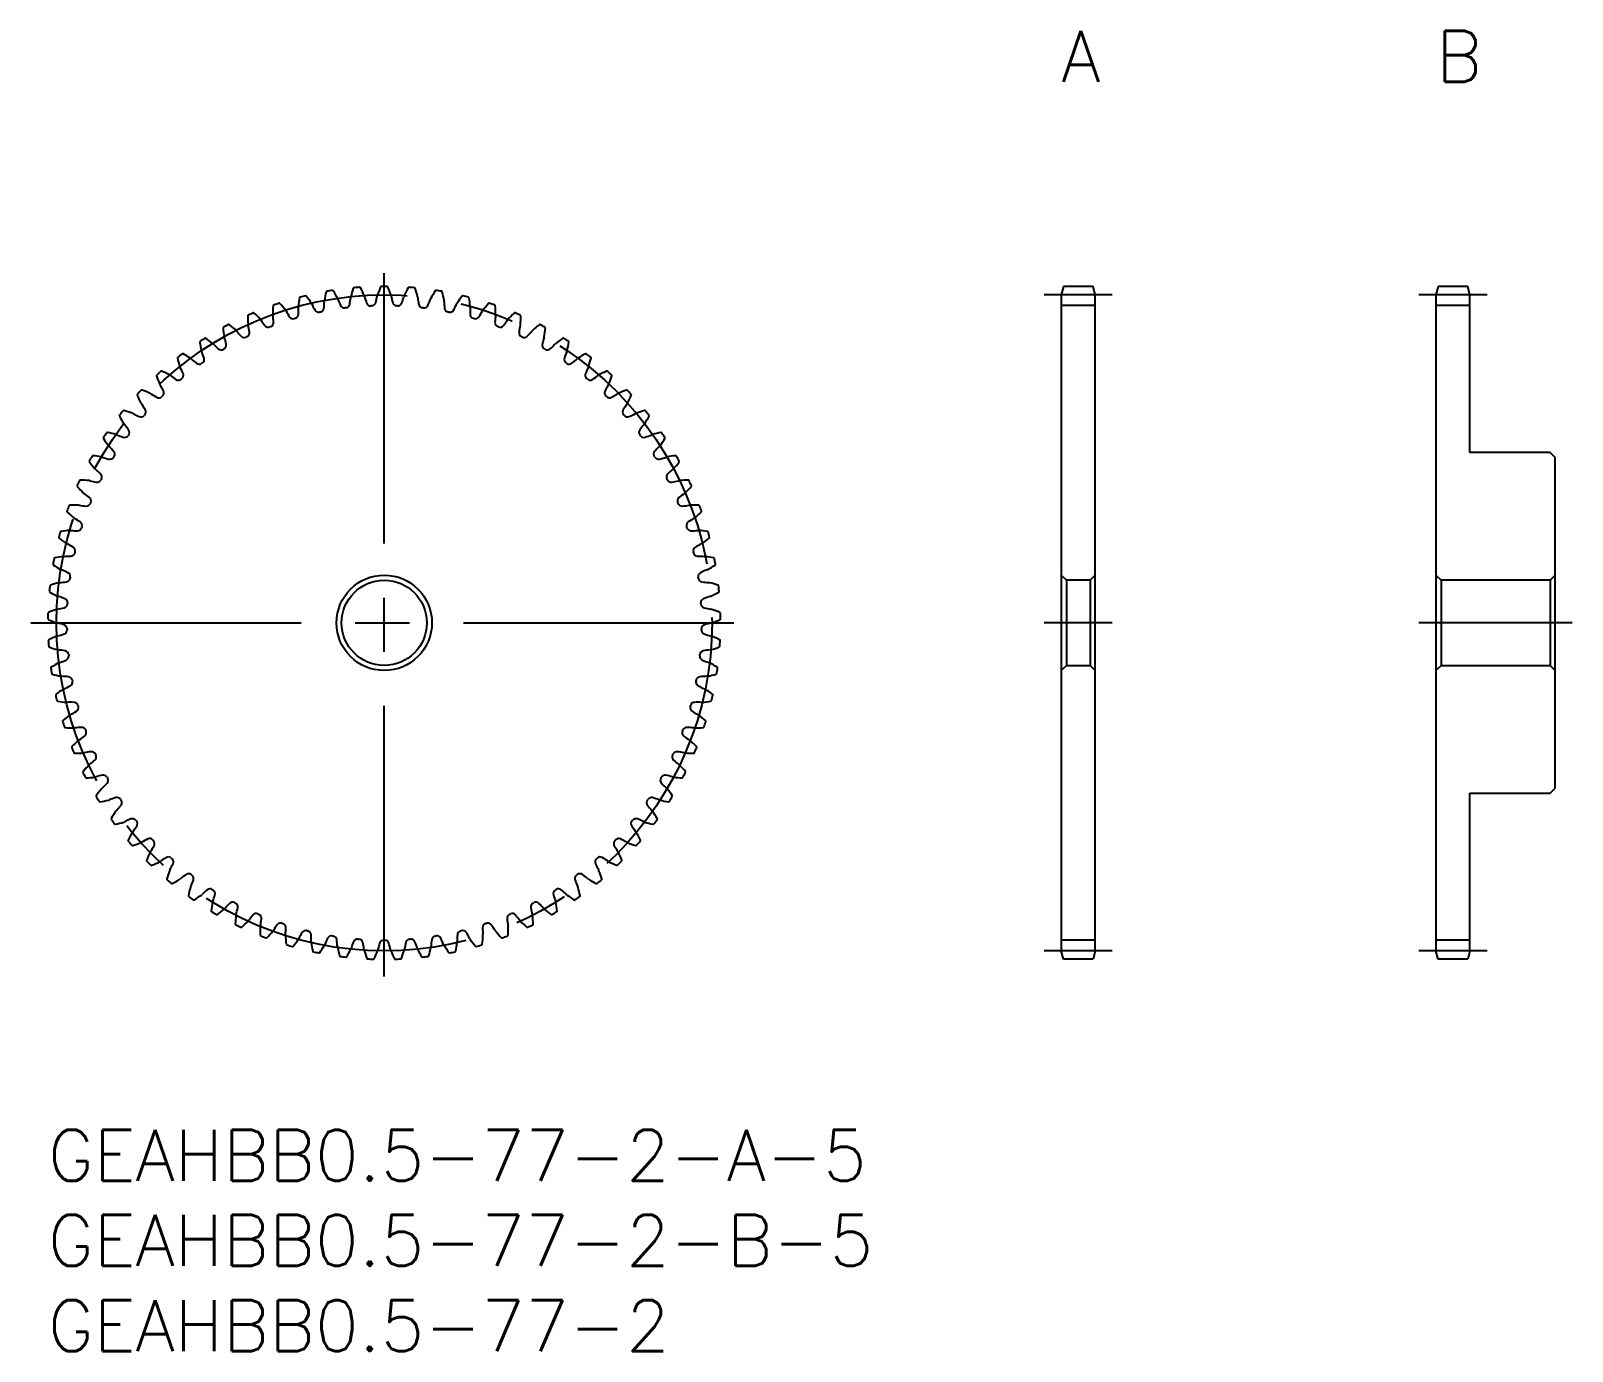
# Model space of a CAD drawing. Extents: x -1 to 89.5, y -13 to 64.5.
import ezdxf

# ---------------------------------------------------------------- set-up
doc = ezdxf.new("R2010")
doc.units = 0
doc.header["$LTSCALE"] = 0.5
doc.linetypes.add('CENTER', pattern=[50.8, 31.75, -6.35, 6.35, -6.35])
for name, color, linetype in [('MSM_CENTER', 1, 'CENTER'), ('MSM_CONTINUOUS', 7, 'CONTINUOUS'), ('MSM_PART_NUMBER', 7, 'CONTINUOUS')]:
    doc.layers.add(name, color=color, linetype=linetype)
doc.styles.get("Standard").update_dxf_attribs({"font": 'txt.shx', "height": 3, "bigfont": 'bigfont.shx'})

# ---------------------------------------------------------------- blocks, each defined once
blk = doc.blocks.new('*U2')
at = {"layer": 'MSM_PART_NUMBER'}
blk.add_text('A', height=3, dxfattribs=at).set_placement((59.5, 61.5))
blk = doc.blocks.new('*U3')
at = {"layer": 'MSM_PART_NUMBER'}
blk.add_text('B', height=3, dxfattribs=at).set_placement((81.5, 61.5))
blk = doc.blocks.new('*U4')
at = {"layer": 'MSM_PART_NUMBER'}
blk.add_text('GEAHBB0.5-77-2-A-5', height=3, dxfattribs=at).set_placement((0, -3))
blk = doc.blocks.new('*U5')
at = {"layer": 'MSM_PART_NUMBER'}
blk.add_text('GEAHBB0.5-77-2-B-5', height=3, dxfattribs=at).set_placement((0, -8))
blk = doc.blocks.new('*U6')
at = {"layer": 'MSM_PART_NUMBER'}
blk.add_text('GEAHBB0.5-77-2', height=3, dxfattribs=at).set_placement((0, -13))

msp = doc.modelspace()

# ---------------------------------------------------------------- linework, layer by layer
at = {"layer": 'MSM_CENTER'}
for p, q in [((19.75, 9), (19.75, 50.5)), ((62.5, 49), (58.5, 49)), ((84.5, 49), (80.5, 49)), ((-1, 29.75), (40.5, 29.75)), ((62.5, 29.75), (58.5, 29.75)), ((89.5, 29.75), (80.5, 29.75)), ((62.5, 10.5), (58.5, 10.5)), ((84.5, 10.5), (80.5, 10.5))]:
    msp.add_line(p, q, dxfattribs=at)
msp.add_circle((19.75, 29.75), 19.25, dxfattribs=at)
at = {"layer": 'MSM_CONTINUOUS'}
for p, q in [((59.634, 49.5), (59.5, 49)), ((59.5, 49), (59.5, 10.5)), ((61.366, 49.5), (59.634, 49.5)), ((61.5, 49), (61.366, 49.5)), ((61.5, 10.5), (61.5, 49)), ((81.634, 49.5), (81.5, 49)), ((81.5, 49), (81.5, 10.5)), ((83.366, 49.5), (81.634, 49.5)), ((83.5, 49), (83.366, 49.5)), ((83.5, 39.75), (83.5, 49)), ((61.5, 48.375), (59.5, 48.375)), ((83.5, 48.375), (81.5, 48.375)), ((88.2, 39.75), (83.5, 39.75)), ((88.5, 39.45), (88.2, 39.75)), ((88.5, 20.05), (88.5, 39.45)), ((59.5, 32.55), (59.8, 32.25)), ((59.8, 32.25), (59.8, 27.25)), ((61.2, 32.25), (59.8, 32.25)), ((61.2, 32.25), (61.5, 32.55)), ((61.2, 32.25), (61.2, 27.25)), ((81.5, 32.55), (81.8, 32.25)), ((81.8, 32.25), (81.8, 27.25)), ((88.2, 32.25), (81.8, 32.25)), ((88.2, 32.25), (88.5, 32.55)), ((88.2, 32.25), (88.2, 27.25)), ((59.8, 27.25), (59.5, 26.95)), ((59.8, 27.25), (61.2, 27.25)), ((61.5, 26.95), (61.2, 27.25)), ((81.8, 27.25), (81.5, 26.95)), ((81.8, 27.25), (88.2, 27.25)), ((88.5, 26.95), (88.2, 27.25)), ((88.2, 19.75), (88.5, 20.05)), ((83.5, 10.5), (83.5, 19.75)), ((83.5, 19.75), (88.2, 19.75)), ((61.5, 11.125), (59.5, 11.125)), ((83.5, 11.125), (81.5, 11.125)), ((59.634, 10), (59.5, 10.5)), ((61.366, 10), (59.634, 10)), ((61.5, 10.5), (61.366, 10)), ((81.634, 10), (81.5, 10.5)), ((83.366, 10), (81.634, 10)), ((83.5, 10.5), (83.366, 10))]:
    msp.add_line(p, q, dxfattribs=at)
for radius in [2.8, 2.5]:
    msp.add_circle((19.75, 29.75), radius, dxfattribs=at)
for centre, radius, start, end in [((14.816, 48.822), 0.05, 104.50365, 170.66534), ((19.75, 29.75), 19.75, 103.5483, 104.50365), ((15.135, 48.902), 0.05, 37.38664, 103.5483), ((10.076, 45.036), 6.417, 32.85714, 37.38664), ((22.565, 47.62), 6.417, 165.98998, 170.51948), ((16.387, 49.161), 0.05, 99.82832, 165.99002), ((19.75, 29.75), 19.75, 98.87297, 99.82832), ((16.711, 49.214), 0.05, 32.71132, 98.87297), ((11.354, 45.774), 6.417, 28.18182, 32.71132), ((18.192, 48.798), 0.415, 165.84384, 173.81939), ((24.012, 47.331), 6.417, 161.31466, 165.84416), ((17.981, 49.37), 0.05, 95.153, 161.31469), ((19.75, 29.75), 19.75, 94.19765, 95.153), ((18.308, 49.397), 0.05, 28.03599, 94.19765), ((12.688, 46.405), 6.417, 23.50649, 28.03599), ((18.192, 48.798), 0.415, 15.53126, 23.50681), ((24.299, 50.496), 5.923, 195.53096, 199.43389), ((13.525, 50.056), 5.923, 345.24144, 349.14437), ((19.75, 48.862), 0.415, 161.16853, 169.14406), ((25.431, 46.925), 6.417, 156.63933, 161.16883), ((19.586, 49.449), 0.05, 90.47768, 156.63937), ((19.75, 29.75), 19.75, 89.52232, 90.47768), ((19.914, 49.449), 0.05, 23.36067, 89.52232), ((14.069, 46.925), 6.417, 18.83117, 23.36067), ((19.75, 48.862), 0.415, 10.85594, 18.83148), ((25.975, 50.056), 5.923, 190.85563, 194.75856), ((15.201, 50.496), 5.923, 340.56611, 344.46904), ((21.308, 48.798), 0.415, 156.49321, 164.46874), ((26.812, 46.405), 6.417, 151.96401, 156.49351), ((21.192, 49.397), 0.05, 85.80235, 151.96401), ((19.75, 29.75), 19.75, 84.847, 85.80235), ((21.519, 49.37), 0.05, 18.68534, 84.847), ((15.488, 47.331), 6.417, 14.15584, 18.68534), ((21.308, 48.798), 0.415, 6.18061, 14.15616), ((28.146, 45.774), 6.417, 147.28868, 151.81818), ((22.789, 49.214), 0.05, 81.12703, 147.28868), ((19.75, 29.75), 19.75, 80.17168, 81.12703), ((23.113, 49.161), 0.05, 14.01002, 80.17168), ((16.935, 47.62), 6.417, 9.48052, 14.01002), ((29.424, 45.036), 6.417, 142.61336, 147.14286), ((24.365, 48.902), 0.05, 76.4517, 142.61336), ((19.75, 29.75), 19.75, 75.49635, 76.4517), ((24.684, 48.822), 0.05, 9.33469, 75.49635), ((19.624, 47.839), 6.417, 175.34063, 179.87013), ((13.278, 48.357), 0.05, 109.17897, 175.34066), ((19.75, 29.75), 19.75, 108.22362, 109.17897), ((13.589, 48.462), 0.05, 42.06197, 108.22362), ((8.863, 44.197), 6.417, 37.53247, 42.06197), ((13.622, 47.853), 0.415, 29.55724, 37.53278), ((19.135, 50.979), 5.923, 209.55693, 213.45986), ((15.118, 48.292), 0.415, 175.19449, 183.17004), ((8.79, 47.942), 5.923, 359.26741, 3.17034), ((21.099, 47.79), 6.417, 170.66531, 175.19481), ((15.118, 48.292), 0.415, 24.88191, 32.85746), ((20.868, 50.959), 5.923, 204.88161, 208.78454), ((15.896, 48.227), 0.25, 208.78454, 281.78327), ((19.75, 29.75), 18.625, 101.59335, 101.78327), ((15.957, 48.24), 0.25, 281.59335, 354.59209), ((10.309, 48.775), 5.923, 354.59209, 358.49502), ((16.645, 48.608), 0.415, 170.51917, 178.49471), ((16.645, 48.608), 0.415, 20.20659, 28.18213), ((22.593, 50.797), 5.923, 200.20628, 204.10921), ((17.414, 48.48), 0.25, 204.10922, 277.10795), ((19.75, 29.75), 18.625, 96.91803, 97.10795), ((17.477, 48.488), 0.25, 276.91803, 349.91677), ((11.891, 49.481), 5.923, 349.91676, 353.81969), ((18.949, 48.608), 0.25, 199.4339, 272.43262), ((19.75, 29.75), 18.625, 92.2427, 92.43262), ((19.011, 48.611), 0.25, 272.2427, 345.24144), ((20.489, 48.611), 0.25, 194.75854, 267.7573), ((19.75, 29.75), 18.625, 87.56738, 87.7573), ((20.551, 48.608), 0.25, 267.56742, 340.56614), ((27.609, 49.481), 5.923, 186.18031, 190.08324), ((22.023, 48.488), 0.25, 190.08323, 263.08197), ((19.75, 29.75), 18.625, 82.89205, 83.08197), ((22.086, 48.48), 0.25, 262.89209, 335.89082), ((16.907, 50.797), 5.923, 335.89079, 339.79372), ((22.855, 48.608), 0.415, 151.81789, 159.79341), ((22.855, 48.608), 0.415, 1.50529, 9.48083), ((29.191, 48.775), 5.923, 181.50498, 185.40791), ((23.543, 48.24), 0.25, 185.40791, 258.40665), ((19.75, 29.75), 18.625, 78.21673, 78.40665), ((23.604, 48.227), 0.25, 258.21677, 331.21547), ((18.632, 50.959), 5.923, 331.21546, 335.11839), ((24.382, 48.292), 0.415, 147.14256, 155.11809), ((18.401, 47.79), 6.417, 4.80519, 9.33469), ((30.71, 47.942), 5.923, 176.82966, 180.73259), ((24.382, 48.292), 0.415, 356.82996, 4.80551), ((20.365, 50.979), 5.923, 326.54014, 330.44307), ((25.878, 47.853), 0.415, 142.46722, 150.44276), ((30.637, 44.197), 6.417, 137.93803, 142.46753), ((25.911, 48.462), 0.05, 71.77676, 137.93803), ((19.75, 29.75), 19.75, 70.82103, 71.77638), ((26.222, 48.357), 0.05, 4.65937, 70.82103), ((19.876, 47.839), 6.417, 0.12987, 4.65937), ((10.341, 47.058), 0.05, 118.52962, 184.69131), ((19.75, 29.75), 19.75, 117.57427, 118.52962), ((10.631, 47.212), 0.05, 51.41261, 117.57427), ((6.66, 42.236), 6.417, 46.88312, 51.41261), ((11.783, 47.767), 0.05, 113.8543, 180.01599), ((18.15, 47.769), 6.417, 180.01596, 184.54545), ((12.167, 47.293), 0.415, 184.54514, 192.52069), ((5.98, 45.919), 5.923, 8.61806, 12.52099), ((19.75, 29.75), 19.75, 112.89895, 113.8543), ((12.085, 47.897), 0.05, 46.73729, 112.89895), ((7.721, 43.261), 6.417, 42.20779, 46.73729), ((12.167, 47.293), 0.415, 34.23256, 42.20811), ((17.407, 50.859), 5.923, 214.23225, 218.13519), ((12.945, 47.355), 0.25, 218.13519, 291.13392), ((19.75, 29.75), 18.625, 110.944, 111.13392), ((13.003, 47.378), 0.25, 290.944, 3.94274), ((13.622, 47.853), 0.415, 179.86983, 187.84536), ((7.343, 46.988), 5.923, 3.94274, 7.84567), ((14.402, 47.852), 0.25, 213.45987, 286.4586), ((19.75, 29.75), 18.625, 106.26868, 106.4586), ((14.462, 47.869), 0.25, 286.26868, 359.26741), ((25.038, 47.869), 0.25, 180.73259, 253.73132), ((19.75, 29.75), 18.625, 73.5414, 73.73132), ((25.098, 47.852), 0.25, 253.54144, 326.54017), ((26.497, 47.378), 0.25, 176.05726, 249.056), ((32.157, 46.988), 5.923, 172.15433, 176.05726), ((25.878, 47.853), 0.415, 352.15464, 0.13018), ((19.75, 29.75), 18.625, 68.86608, 69.056), ((26.555, 47.355), 0.25, 248.86612, 321.86484), ((22.093, 50.859), 5.923, 321.86482, 325.76775), ((27.333, 47.293), 0.415, 137.79189, 145.76744), ((31.779, 43.261), 6.417, 133.26271, 137.79221), ((27.415, 47.897), 0.05, 67.10105, 133.26271), ((19.75, 29.75), 19.75, 66.1457, 67.10105), ((33.52, 45.919), 5.923, 167.47901, 171.38194), ((27.717, 47.767), 0.05, 359.98404, 66.1457), ((27.333, 47.293), 0.415, 347.47931, 355.45486), ((21.35, 47.769), 6.417, 355.45455, 359.98404), ((32.84, 42.236), 6.417, 128.58739, 133.11688), ((28.869, 47.212), 0.05, 62.42534, 128.58739), ((19.75, 29.75), 19.75, 61.47038, 62.42573), ((29.159, 47.058), 0.05, 355.30872, 61.47038), ((8.962, 46.233), 0.05, 123.20495, 189.36664), ((15.243, 47.27), 6.417, 189.36661, 193.8961), ((19.75, 29.75), 19.75, 122.2496, 123.20495), ((9.238, 46.411), 0.05, 56.08794, 122.2496), ((5.686, 41.127), 6.417, 51.55844, 56.08794), ((16.686, 47.579), 6.417, 184.69128, 189.22078), ((10.762, 46.617), 0.415, 189.22047, 197.19601), ((4.707, 44.743), 5.923, 13.29339, 17.19632), ((10.762, 46.617), 0.415, 38.90789, 46.88342), ((15.694, 50.597), 5.923, 218.90758, 222.81051), ((11.532, 46.742), 0.25, 222.81051, 295.80924), ((19.75, 29.75), 18.625, 115.61933, 115.80924), ((11.589, 46.769), 0.25, 295.61933, 8.61806), ((27.911, 46.769), 0.25, 171.38194, 244.38067), ((19.75, 29.75), 18.625, 64.19076, 64.38067), ((27.968, 46.742), 0.25, 244.19079, 317.18949), ((23.806, 50.597), 5.923, 317.18949, 321.09242), ((28.738, 46.617), 0.415, 133.11657, 141.09211), ((34.793, 44.743), 5.923, 162.80368, 166.70661), ((28.738, 46.617), 0.415, 342.80399, 350.77953), ((22.814, 47.579), 6.417, 350.77922, 355.30872), ((33.814, 41.127), 6.417, 123.91206, 128.44156), ((30.262, 46.411), 0.05, 57.75002, 123.91206), ((19.75, 29.75), 19.75, 56.79505, 57.7504), ((24.257, 47.27), 6.417, 346.1039, 350.63339), ((30.538, 46.233), 0.05, 350.63339, 56.79505), ((7.654, 45.299), 0.05, 127.88027, 194.04197), ((13.83, 46.844), 6.417, 194.04193, 198.57143), ((19.75, 29.75), 19.75, 126.92492, 127.88027), ((7.915, 45.499), 0.05, 60.76326, 126.92492), ((4.805, 39.943), 6.417, 56.23377, 60.76326), ((8.141, 44.932), 0.415, 48.25854, 56.23407), ((9.417, 45.828), 0.415, 193.89579, 201.87133), ((3.535, 43.467), 5.923, 17.96871, 21.87164), ((8.932, 45.217), 0.25, 304.96998, 17.96871), ((9.417, 45.828), 0.415, 43.58321, 51.55875), ((14.008, 50.198), 5.923, 223.5829, 227.48583), ((10.175, 46.016), 0.25, 227.48583, 300.48457), ((19.75, 29.75), 18.625, 120.29465, 120.48457), ((10.229, 46.047), 0.25, 300.29465, 13.29339), ((29.271, 46.047), 0.25, 166.70661, 239.70535), ((19.75, 29.75), 18.625, 59.51543, 59.70535), ((29.325, 46.016), 0.25, 239.51547, 312.51417), ((25.492, 50.198), 5.923, 312.51417, 316.4171), ((30.083, 45.828), 0.415, 128.44125, 136.41679), ((30.568, 45.217), 0.25, 162.03129, 235.03002), ((35.965, 43.467), 5.923, 158.12836, 162.03129), ((30.083, 45.828), 0.415, 338.12867, 346.10421), ((31.359, 44.932), 0.415, 123.76592, 131.74146), ((34.695, 39.943), 6.417, 119.23674, 123.76623), ((31.585, 45.499), 0.05, 53.07469, 119.23674), ((19.75, 29.75), 19.75, 52.11973, 53.07508), ((25.67, 46.844), 6.417, 341.42857, 345.95807), ((31.846, 45.299), 0.05, 345.95807, 52.11973), ((19.75, 29.75), 19.75, 131.60025, 132.5556), ((6.671, 44.482), 0.05, 65.43859, 131.60025), ((4.024, 38.691), 6.417, 60.90909, 65.43859), ((8.141, 44.932), 0.415, 198.57112, 206.54666), ((2.471, 42.1), 5.923, 22.64404, 26.54697), ((7.707, 44.284), 0.25, 309.6453, 22.64404), ((12.361, 49.661), 5.923, 228.25823, 232.16116), ((8.881, 45.181), 0.25, 232.16116, 305.15989), ((19.75, 29.75), 18.625, 124.96998, 125.15989), ((19.75, 29.75), 18.625, 54.84011, 55.03002), ((30.619, 45.181), 0.25, 234.84014, 307.83887), ((27.139, 49.661), 5.923, 307.83884, 311.74177), ((31.793, 44.284), 0.25, 157.35596, 230.3547), ((37.029, 42.1), 5.923, 153.45303, 157.35596), ((31.359, 44.932), 0.415, 333.45334, 341.42888), ((35.476, 38.691), 6.417, 114.56141, 119.09091), ((32.829, 44.482), 0.05, 48.39937, 114.56141), ((19.75, 29.75), 19.75, 47.4444, 48.39975), ((6.427, 44.261), 0.05, 132.5556, 198.71729), ((12.457, 46.304), 6.417, 198.71726, 203.24675), ((6.942, 43.936), 0.415, 203.24644, 211.22198), ((1.522, 40.65), 5.923, 27.31936, 31.22229), ((6.942, 43.936), 0.415, 52.93386, 60.9094), ((10.762, 48.993), 5.923, 232.93355, 236.83648), ((7.659, 44.244), 0.25, 236.83649, 309.83522), ((19.75, 29.75), 18.625, 129.6453, 129.83522), ((19.75, 29.75), 18.625, 50.16478, 50.3547), ((31.841, 44.244), 0.25, 230.16482, 303.16352), ((28.738, 48.993), 5.923, 303.16352, 307.06645), ((32.558, 43.936), 0.415, 119.0906, 127.06614), ((37.978, 40.65), 5.923, 148.77771, 152.68064), ((32.558, 43.936), 0.415, 328.77802, 336.75356), ((27.043, 46.304), 6.417, 336.75325, 341.28274), ((33.073, 44.261), 0.05, 341.28274, 47.4444), ((5.288, 43.127), 0.05, 137.23054, 203.39262), ((11.132, 45.655), 6.417, 203.39258, 207.92208), ((19.75, 29.75), 19.75, 136.27557, 137.23092), ((5.829, 42.844), 0.415, 207.92176, 215.89731), ((5.513, 43.366), 0.05, 70.11391, 136.27557), ((0.694, 39.128), 5.923, 31.99468, 35.89762), ((3.348, 37.379), 6.417, 65.58442, 70.11391), ((5.829, 42.844), 0.415, 57.60918, 65.58472), ((9.224, 48.196), 5.923, 237.60888, 241.51181), ((6.518, 43.21), 0.25, 241.51181, 314.51054), ((19.75, 29.75), 18.625, 134.32063, 134.51054), ((6.563, 43.254), 0.25, 314.32063, 27.31934), ((32.937, 43.254), 0.25, 152.68064, 225.67937), ((19.75, 29.75), 18.625, 45.48946, 45.67937), ((32.982, 43.21), 0.25, 225.48949, 298.48819), ((30.276, 48.196), 5.923, 298.48819, 302.39112), ((33.671, 42.844), 0.415, 114.41527, 122.39082), ((36.152, 37.379), 6.417, 109.88609, 114.41558), ((38.806, 39.128), 5.923, 144.10238, 148.00532), ((33.987, 43.366), 0.05, 43.72404, 109.88609), ((33.671, 42.844), 0.415, 324.10269, 332.07824), ((19.75, 29.75), 19.75, 42.76908, 43.72443), ((28.368, 45.655), 6.417, 332.07792, 336.60742), ((34.212, 43.127), 0.05, 336.60742, 42.76908), ((4.246, 41.904), 0.05, 141.90663, 208.06794), ((9.864, 44.9), 6.417, 208.06791, 212.5974), ((19.75, 29.75), 19.75, 140.9509, 141.90625), ((4.451, 42.161), 0.05, 74.78924, 140.9509), ((2.78, 36.017), 6.417, 70.25974, 74.78924), ((4.808, 41.666), 0.415, 62.28451, 70.26005), ((7.755, 47.277), 5.923, 242.2842, 246.18713), ((5.465, 42.087), 0.25, 246.18714, 319.18587), ((19.75, 29.75), 18.625, 138.99595, 139.18587), ((5.506, 42.134), 0.25, 318.99595, 31.99469), ((33.994, 42.134), 0.25, 148.00531, 221.00405), ((19.75, 29.75), 18.625, 40.81413, 41.00405), ((34.035, 42.087), 0.25, 220.81417, 293.8129), ((31.745, 47.277), 5.923, 293.81287, 297.7158), ((34.692, 41.666), 0.415, 109.73995, 117.71549), ((36.72, 36.017), 6.417, 105.21076, 109.74026), ((35.049, 42.161), 0.05, 39.04872, 105.21076), ((29.636, 44.9), 6.417, 327.4026, 331.9321), ((19.75, 29.75), 19.75, 38.09375, 39.0491), ((35.254, 41.904), 0.05, 331.9321, 38.09375), ((19.75, 29.75), 19.75, 145.62622, 146.58157), ((3.49, 40.872), 0.05, 79.46456, 145.62622), ((2.326, 34.613), 6.417, 74.93506, 79.46456), ((3.886, 40.409), 0.415, 66.95983, 74.93537), ((6.367, 46.241), 5.923, 246.95953, 250.86246), ((4.507, 40.881), 0.25, 250.86246, 323.86119), ((4.808, 41.666), 0.415, 212.59711, 220.57263), ((-0.007, 37.544), 5.923, 36.67001, 40.57294), ((19.75, 29.75), 18.625, 143.67127, 143.86119), ((4.544, 40.932), 0.25, 323.67127, 36.67001), ((34.956, 40.932), 0.25, 143.32999, 216.32873), ((19.75, 29.75), 18.625, 36.13881, 36.32873), ((39.507, 37.544), 5.923, 139.42706, 143.32999), ((34.993, 40.881), 0.25, 216.13884, 289.13754), ((34.692, 41.666), 0.415, 319.42737, 327.40291), ((33.133, 46.241), 5.923, 289.13754, 293.04047), ((35.614, 40.409), 0.415, 105.06462, 113.04017), ((37.174, 34.613), 6.417, 100.53544, 105.06493), ((36.01, 40.872), 0.05, 34.37378, 100.53544), ((19.75, 29.75), 19.75, 33.41843, 34.37378), ((3.307, 40.6), 0.05, 146.58118, 212.74327), ((8.662, 44.043), 6.417, 212.74323, 217.27273), ((3.886, 40.409), 0.415, 217.27241, 225.24796), ((-0.576, 35.908), 5.923, 41.34533, 45.24827), ((3.683, 39.655), 0.25, 328.3466, 41.34531), ((35.817, 39.655), 0.25, 138.65466, 211.6534), ((40.076, 35.908), 5.923, 134.75173, 138.65467), ((35.614, 40.409), 0.415, 314.75204, 322.72759), ((30.838, 44.043), 6.417, 322.72727, 327.25677), ((36.193, 40.6), 0.05, 327.25677, 33.41843), ((2.477, 39.223), 0.05, 151.25651, 217.41859), ((19.75, 29.75), 19.75, 150.30155, 151.25689), ((7.534, 43.092), 6.417, 217.41855, 221.94805), ((2.638, 39.51), 0.05, 84.13989, 150.30155), ((1.988, 33.177), 6.417, 79.61039, 84.13989), ((3.07, 39.08), 0.415, 71.63516, 79.61069), ((5.067, 45.095), 5.923, 251.63485, 255.53778), ((3.65, 39.602), 0.25, 255.53778, 328.53652), ((19.75, 29.75), 18.625, 148.3466, 148.53652), ((19.75, 29.75), 18.625, 31.46348, 31.6534), ((35.85, 39.602), 0.25, 211.46352, 284.46225), ((34.433, 45.095), 5.923, 284.46222, 288.36515), ((36.43, 39.08), 0.415, 100.3893, 108.36484), ((37.512, 33.177), 6.417, 95.86011, 100.38961), ((31.966, 43.092), 6.417, 318.05195, 322.58145), ((36.862, 39.51), 0.05, 29.69845, 95.86011), ((19.75, 29.75), 19.75, 28.7431, 29.69845), ((37.023, 39.223), 0.05, 322.58145, 28.7431), ((19.75, 29.75), 19.75, 154.97687, 155.93222), ((1.899, 38.083), 0.05, 88.81521, 154.97687), ((1.767, 31.717), 6.417, 84.28571, 88.81521), ((2.365, 37.689), 0.415, 76.31048, 84.28602), ((3.865, 43.847), 5.923, 256.31018, 260.21311), ((3.07, 39.08), 0.415, 221.94776, 229.92328), ((-1.01, 34.23), 5.923, 46.02066, 49.92359), ((2.901, 38.257), 0.25, 260.2131, 333.21184), ((2.929, 38.313), 0.25, 333.02192, 46.02066), ((19.75, 29.75), 18.625, 153.02192, 153.21184), ((36.571, 38.313), 0.25, 133.97934, 206.97808), ((19.75, 29.75), 18.625, 26.78816, 26.97808), ((36.599, 38.257), 0.25, 206.78819, 279.78692), ((40.51, 34.23), 5.923, 130.07641, 133.97934), ((35.635, 43.847), 5.923, 279.78689, 283.68982), ((36.43, 39.08), 0.415, 310.07672, 318.05226), ((37.135, 37.689), 0.415, 95.71397, 103.68952), ((37.733, 31.717), 6.417, 91.18479, 95.71429), ((37.601, 38.083), 0.05, 25.02313, 91.18479), ((19.75, 29.75), 19.75, 24.06778, 25.02313), ((1.763, 37.784), 0.05, 155.93183, 222.09392), ((6.487, 42.052), 6.417, 222.09388, 226.62338), ((2.365, 37.689), 0.415, 226.62308, 234.59861), ((-1.307, 32.523), 5.923, 50.69598, 54.59891), ((2.287, 36.913), 0.25, 337.69724, 50.69599), ((37.213, 36.913), 0.25, 129.30401, 202.30275), ((40.807, 32.523), 5.923, 125.40109, 129.30402), ((37.135, 37.689), 0.415, 305.40139, 313.37694), ((33.013, 42.052), 6.417, 313.37662, 317.90612), ((37.737, 37.784), 0.05, 317.90612, 24.06778), ((1.168, 36.291), 0.05, 160.60716, 226.76924), ((19.75, 29.75), 19.75, 159.6522, 160.60754), ((5.528, 40.93), 6.417, 226.7692, 231.2987), ((1.279, 36.6), 0.05, 93.49054, 159.6522), ((1.667, 30.245), 6.417, 88.96104, 93.49054), ((1.776, 36.246), 0.415, 80.98581, 88.96135), ((2.769, 42.506), 5.923, 260.9855, 264.88843), ((2.263, 36.855), 0.25, 264.88843, 337.88717), ((19.75, 29.75), 18.625, 157.69725, 157.88717), ((19.75, 29.75), 18.625, 22.11283, 22.30275), ((37.237, 36.855), 0.25, 202.11287, 275.1116), ((36.731, 42.506), 5.923, 275.11157, 279.0145), ((37.724, 36.246), 0.415, 91.03866, 99.01419), ((37.833, 30.245), 6.417, 86.50946, 91.03896), ((33.972, 40.93), 6.417, 308.7013, 313.2308), ((38.221, 36.6), 0.05, 20.3478, 86.50946), ((19.75, 29.75), 19.75, 19.39245, 20.3478), ((38.332, 36.291), 0.05, 313.2308, 19.39245), ((1.776, 36.246), 0.415, 231.2984, 239.27393), ((-1.462, 30.798), 5.923, 55.37131, 59.27424), ((1.742, 35.406), 0.25, 269.56376, 342.56249), ((1.761, 35.466), 0.25, 342.37256, 55.37131), ((19.75, 29.75), 18.625, 162.37257, 162.56249), ((37.739, 35.466), 0.25, 124.62869, 197.62743), ((19.75, 29.75), 18.625, 17.43751, 17.62743), ((37.758, 35.406), 0.25, 197.43754, 270.43625), ((40.962, 30.798), 5.923, 120.72576, 124.62869), ((37.724, 36.246), 0.415, 300.72607, 308.70161), ((0.696, 34.755), 0.05, 165.28248, 231.44457), ((19.75, 29.75), 19.75, 164.32752, 165.28287), ((4.664, 39.733), 6.417, 231.44453, 235.97403), ((0.782, 35.072), 0.05, 98.16586, 164.32752), ((1.687, 28.77), 6.417, 93.63636, 98.16586), ((1.306, 34.759), 0.415, 235.97373, 243.94926), ((1.306, 34.759), 0.415, 85.66113, 93.63667), ((1.786, 41.079), 5.923, 265.66083, 269.56376), ((37.714, 41.079), 5.923, 270.43624, 274.33917), ((38.194, 34.759), 0.415, 86.36332, 94.33887), ((37.813, 28.77), 6.417, 81.83414, 86.36364), ((38.194, 34.759), 0.415, 296.05074, 304.02629), ((34.836, 39.733), 6.417, 304.02597, 308.55547), ((38.718, 35.072), 0.05, 15.67248, 81.83414), ((19.75, 29.75), 19.75, 14.71713, 15.67248), ((38.804, 34.755), 0.05, 308.55547, 14.71713), ((19.75, 29.75), 19.75, 169.00284, 169.95819), ((0.412, 33.508), 0.05, 102.84119, 169.00284), ((1.827, 27.301), 6.417, 98.31169, 102.84119), ((0.959, 33.239), 0.415, 90.33646, 98.312), ((0.922, 39.577), 5.923, 270.33615, 274.23908), ((-1.477, 29.065), 5.923, 60.04663, 63.94956), ((1.341, 33.92), 0.25, 274.23908, 347.23782), ((1.355, 33.981), 0.25, 347.04791, 60.04664), ((19.75, 29.75), 18.625, 167.0479, 167.23782), ((38.145, 33.981), 0.25, 119.95336, 192.9521), ((19.75, 29.75), 18.625, 12.76218, 12.9521), ((38.159, 33.92), 0.25, 192.76222, 265.76092), ((40.977, 29.065), 5.923, 116.05044, 119.95337), ((38.578, 39.577), 5.923, 265.76092, 269.66385), ((38.541, 33.239), 0.415, 81.68801, 89.66354), ((37.673, 27.301), 6.417, 77.15881, 81.68831), ((39.088, 33.508), 0.05, 10.99716, 77.15881), ((19.75, 29.75), 19.75, 10.04181, 10.99716), ((0.352, 33.185), 0.05, 169.95819, 236.11989), ((3.901, 38.471), 6.417, 236.11985, 240.64935), ((0.959, 33.239), 0.415, 240.64904, 248.62458), ((-1.351, 27.337), 5.923, 64.72196, 68.62489), ((1.072, 32.467), 0.25, 351.72322, 64.72196), ((38.428, 32.467), 0.25, 115.27804, 188.27678), ((40.851, 27.337), 5.923, 111.37511, 115.27804), ((38.541, 33.239), 0.415, 291.37542, 299.35096), ((35.599, 38.471), 6.417, 299.35065, 303.88015), ((39.148, 33.185), 0.05, 303.88015, 10.04181), ((19.75, 29.75), 19.75, 173.67817, 174.63352), ((0.17, 31.919), 0.05, 107.51651, 173.67817), ((2.086, 25.848), 6.417, 102.98701, 107.51651), ((0.737, 31.696), 0.415, 95.01178, 102.98732), ((0.184, 38.01), 5.923, 275.01148, 278.91441), ((1.063, 32.405), 0.25, 278.91441, 351.91314), ((19.75, 29.75), 18.625, 171.72322, 171.91314), ((19.75, 29.75), 18.625, 8.08686, 8.27678), ((38.437, 32.405), 0.25, 188.0869, 261.08562), ((39.316, 38.01), 5.923, 261.08559, 264.98852), ((38.763, 31.696), 0.415, 77.01269, 84.98822), ((37.414, 25.848), 6.417, 72.48349, 77.01299), ((39.33, 31.919), 0.05, 6.32183, 72.48349), ((19.75, 29.75), 19.75, 5.36648, 6.32183), ((0.136, 31.592), 0.05, 174.63352, 240.79521), ((3.243, 37.15), 6.417, 240.79518, 245.32468), ((0.737, 31.696), 0.415, 245.32438, 253.29991), ((-1.084, 25.625), 5.923, 69.39728, 73.30021), ((0.908, 30.873), 0.25, 283.58973, 356.58847), ((0.912, 30.936), 0.25, 356.39856, 69.39729), ((19.75, 29.75), 18.625, 176.39855, 176.58847), ((38.588, 30.936), 0.25, 110.60271, 183.60145), ((19.75, 29.75), 18.625, 3.41153, 3.60145), ((38.592, 30.873), 0.25, 183.41157, 256.4103), ((40.584, 25.625), 5.923, 106.69979, 110.60272), ((38.763, 31.696), 0.415, 286.70009, 294.67564), ((36.257, 37.15), 6.417, 294.67532, 299.20482), ((39.364, 31.592), 0.05, 299.20482, 5.36648), ((19.75, 29.75), 19.75, 178.35349, 179.30884), ((0.051, 29.988), 0.05, 179.30884, 245.47054), ((0.058, 30.316), 0.05, 112.19184, 178.35349), ((2.695, 35.78), 6.417, 245.4705, 250), ((2.463, 24.421), 6.417, 107.66234, 112.19184), ((0.642, 30.14), 0.415, 99.68711, 107.66265), ((-0.425, 36.387), 5.923, 279.6868, 283.58973), ((39.925, 36.387), 5.923, 256.41027, 260.3132), ((38.858, 30.14), 0.415, 72.33735, 80.31289), ((37.037, 24.421), 6.417, 67.80816, 72.33766), ((36.805, 35.78), 6.417, 290, 294.5295), ((39.442, 30.316), 0.05, 1.64651, 67.80816), ((39.449, 29.988), 0.05, 294.5295, 0.69116), ((19.75, 29.75), 19.75, 0.69116, 1.64651), ((2.955, 23.03), 6.417, 112.33766, 116.86716), ((0.642, 30.14), 0.415, 249.9997, 257.97523), ((0.674, 28.581), 0.415, 104.36243, 112.33797), ((-0.678, 23.941), 5.923, 74.07261, 77.97554), ((-0.898, 34.721), 5.923, 284.36212, 288.26506), ((0.878, 29.396), 0.25, 1.07388, 74.07261), ((0.88, 29.334), 0.25, 288.26506, 1.26379), ((19.75, 29.75), 18.625, 181.07387, 181.26379), ((19.75, 29.75), 18.625, 358.73621, 358.92613), ((38.62, 29.334), 0.25, 178.73624, 251.73495), ((38.622, 29.396), 0.25, 105.92739, 178.92613), ((40.398, 34.721), 5.923, 251.73494, 255.63788), ((40.178, 23.941), 5.923, 102.02446, 105.92739), ((38.826, 28.581), 0.415, 67.66202, 75.63757), ((38.858, 30.14), 0.415, 282.02477, 290.00031), ((36.545, 23.03), 6.417, 63.13284, 67.66234), ((0.078, 28.709), 0.05, 116.86716, 183.02882), ((19.75, 29.75), 19.75, 183.02882, 183.98417), ((0.098, 28.381), 0.05, 183.98417, 250.14586), ((2.26, 34.369), 6.417, 250.14583, 254.67532), ((0.674, 28.581), 0.415, 254.67501, 262.65056), ((-0.137, 22.295), 5.923, 78.74793, 82.65086), ((0.97, 27.859), 0.25, 5.74921, 78.74793), ((38.53, 27.859), 0.25, 101.25207, 174.2508), ((39.637, 22.295), 5.923, 97.34914, 101.25207), ((38.826, 28.581), 0.415, 277.34944, 285.32499), ((37.24, 34.369), 6.417, 285.32468, 289.85417), ((39.402, 28.381), 0.05, 289.85417, 356.01583), ((39.422, 28.709), 0.05, 356.97118, 63.13284), ((19.75, 29.75), 19.75, 356.01583, 356.97118), ((0.228, 27.109), 0.05, 121.54248, 187.70414), ((3.558, 21.683), 6.417, 117.01299, 121.54248), ((0.832, 27.03), 0.415, 109.03776, 117.0133), ((-1.235, 33.021), 5.923, 289.03745, 292.94038), ((0.976, 27.797), 0.25, 292.94038, 5.93911), ((19.75, 29.75), 18.625, 185.7492, 185.93911), ((38.524, 27.797), 0.25, 174.06092, 247.05962), ((19.75, 29.75), 18.625, 354.06089, 354.2508), ((40.735, 33.021), 5.923, 247.05962, 250.96255), ((38.668, 27.03), 0.415, 62.98672, 70.96224), ((35.942, 21.683), 6.417, 58.45752, 62.98701), ((39.272, 27.109), 0.05, 352.29586, 58.45752), ((19.75, 29.75), 19.75, 187.70414, 188.65949), ((0.275, 26.784), 0.05, 188.65949, 254.82119), ((1.942, 32.928), 6.417, 254.82115, 259.35065), ((0.832, 27.03), 0.415, 259.35034, 267.32588), ((0.537, 20.699), 5.923, 83.42326, 87.32619), ((1.187, 26.335), 0.25, 10.42454, 83.42326), ((1.198, 26.273), 0.25, 297.6157, 10.61444), ((19.75, 29.75), 18.625, 190.42452, 190.61444), ((38.302, 26.273), 0.25, 169.38559, 242.3843), ((19.75, 29.75), 18.625, 349.38556, 349.57548), ((38.313, 26.335), 0.25, 96.57674, 169.57548), ((38.963, 20.699), 5.923, 92.67381, 96.57674), ((38.668, 27.03), 0.415, 272.67412, 280.64966), ((37.558, 32.928), 6.417, 280.64935, 285.17885), ((39.225, 26.784), 0.05, 285.17885, 351.34051), ((19.75, 29.75), 19.75, 351.34051, 352.29586), ((0.508, 25.527), 0.05, 126.21781, 192.37947), ((19.75, 29.75), 19.75, 192.37947, 193.33482), ((4.27, 20.39), 6.417, 121.68831, 126.21781), ((1.117, 25.497), 0.415, 113.71308, 121.68862), ((-1.432, 31.3), 5.923, 293.71277, 297.61571), ((40.932, 31.3), 5.923, 242.38429, 246.28723), ((38.383, 25.497), 0.415, 58.31138, 66.28692), ((35.23, 20.39), 6.417, 53.78219, 58.31169), ((19.75, 29.75), 19.75, 346.66518, 347.62053), ((38.992, 25.527), 0.05, 347.62053, 53.78219), ((0.581, 25.206), 0.05, 193.33443, 259.49651), ((1.742, 31.466), 6.417, 259.49648, 264.02597), ((1.117, 25.497), 0.415, 264.02568, 272.0012), ((1.338, 19.163), 5.923, 88.09858, 92.00151), ((-1.488, 29.568), 5.923, 298.3881, 302.29103), ((1.527, 24.833), 0.25, 15.09986, 88.09858), ((1.543, 24.773), 0.25, 302.29103, 15.28976), ((19.75, 29.75), 18.625, 195.09985, 195.28976), ((37.957, 24.773), 0.25, 164.71027, 237.70897), ((19.75, 29.75), 18.625, 344.71024, 344.90015), ((37.973, 24.833), 0.25, 91.90142, 164.90015), ((40.988, 29.568), 5.923, 237.70897, 241.6119), ((38.162, 19.163), 5.923, 87.99849, 91.90142), ((38.383, 25.497), 0.415, 267.9988, 275.97434), ((37.758, 31.466), 6.417, 275.97403, 280.50352), ((38.919, 25.206), 0.05, 280.50352, 346.66518), ((0.916, 23.972), 0.05, 130.89313, 197.05479), ((19.75, 29.75), 19.75, 197.05479, 198.01014), ((5.084, 19.159), 6.417, 126.36364, 130.89313), ((1.015, 23.659), 0.05, 198.01014, 264.17184), ((1.662, 29.993), 6.417, 264.1718, 268.7013), ((1.526, 23.993), 0.415, 118.38841, 126.36395), ((1.526, 23.993), 0.415, 268.701, 276.67653), ((2.263, 17.698), 5.923, 92.77391, 96.67684), ((1.988, 23.364), 0.25, 19.77519, 92.77394), ((37.512, 23.364), 0.25, 87.22609, 160.22483), ((37.237, 17.698), 5.923, 83.32316, 87.22609), ((37.974, 23.993), 0.415, 263.32347, 271.29901), ((37.838, 29.993), 6.417, 271.2987, 275.8282), ((37.974, 23.993), 0.415, 53.63607, 61.61159), ((34.416, 19.159), 6.417, 49.10687, 53.63636), ((38.485, 23.659), 0.05, 275.8282, 341.98986), ((19.75, 29.75), 19.75, 341.98986, 342.94521), ((38.584, 23.972), 0.05, 342.94521, 49.10687), ((5.996, 17.999), 6.417, 131.03896, 135.56846), ((2.056, 22.526), 0.415, 123.06373, 131.03927), ((-1.402, 27.838), 5.923, 303.06342, 306.96635), ((2.009, 23.305), 0.25, 306.96636, 19.96509), ((19.75, 29.75), 18.625, 199.77517, 199.96509), ((37.491, 23.305), 0.25, 160.03494, 233.03365), ((19.75, 29.75), 18.625, 340.03491, 340.22483), ((40.902, 27.838), 5.923, 233.03365, 236.93658), ((37.444, 22.526), 0.415, 48.96074, 56.93627), ((33.504, 17.999), 6.417, 44.43154, 48.96104), ((1.45, 22.456), 0.05, 135.56846, 201.73012), ((19.75, 29.75), 19.75, 201.73012, 202.68547), ((1.574, 22.152), 0.05, 202.68547, 268.84716), ((1.702, 28.518), 6.417, 268.84713, 273.37662), ((2.056, 22.526), 0.415, 273.37633, 281.35185), ((3.303, 16.312), 5.923, 97.44923, 101.35216), ((2.568, 21.938), 0.25, 24.45048, 97.44923), ((2.594, 21.881), 0.25, 311.64169, 24.64041), ((19.75, 29.75), 18.625, 204.4505, 204.64041), ((36.906, 21.881), 0.25, 155.35962, 228.35832), ((19.75, 29.75), 18.625, 335.35959, 335.5495), ((36.932, 21.938), 0.25, 82.55077, 155.54943), ((36.197, 16.312), 5.923, 78.64784, 82.55077), ((37.444, 22.526), 0.415, 258.64815, 266.62369), ((37.798, 28.518), 6.417, 266.62338, 271.15287), ((37.926, 22.152), 0.05, 271.15287, 337.31453), ((19.75, 29.75), 19.75, 337.31453, 338.26988), ((38.05, 22.456), 0.05, 338.26988, 44.43154), ((2.105, 20.989), 0.05, 140.24378, 206.40544), ((19.75, 29.75), 19.75, 206.40544, 207.36079), ((7, 16.917), 6.417, 135.71429, 140.24378), ((2.703, 21.108), 0.415, 127.73905, 135.7146), ((-1.176, 26.12), 5.923, 307.73875, 311.64168), ((40.676, 26.12), 5.923, 228.35832, 232.26125), ((36.797, 21.108), 0.415, 44.28542, 52.26095), ((32.5, 16.917), 6.417, 39.75622, 44.28572), ((19.75, 29.75), 19.75, 332.63921, 333.59456), ((37.395, 20.989), 0.05, 333.59417, 39.75623), ((2.254, 20.696), 0.05, 207.36079, 273.52249), ((1.863, 27.051), 6.417, 273.52245, 278.05195), ((2.703, 21.108), 0.415, 278.05163, 286.02718), ((4.453, 15.016), 5.923, 102.12456, 106.02749), ((8.088, 15.921), 6.417, 140.38961, 144.91911), ((3.464, 19.747), 0.415, 132.41438, 140.38992), ((-0.81, 24.427), 5.923, 312.41407, 316.317), ((3.262, 20.563), 0.25, 29.12584, 102.12459), ((3.292, 20.508), 0.25, 316.31701, 29.31574), ((19.75, 29.75), 18.625, 209.12582, 209.31574), ((36.208, 20.508), 0.25, 150.68429, 223.683), ((19.75, 29.75), 18.625, 330.68426, 330.87418), ((36.238, 20.563), 0.25, 77.87544, 150.8741), ((40.31, 24.427), 5.923, 223.683, 227.58593), ((35.047, 15.016), 5.923, 73.97251, 77.87545), ((36.036, 19.747), 0.415, 39.61009, 47.58562), ((31.412, 15.921), 6.417, 35.08089, 39.61039), ((36.797, 21.108), 0.415, 253.97282, 261.94837), ((37.637, 27.051), 6.417, 261.94805, 266.47755), ((37.246, 20.696), 0.05, 266.47755, 332.63921), ((2.878, 19.58), 0.05, 144.91911, 211.08077), ((19.75, 29.75), 19.75, 211.08077, 212.03612), ((3.05, 19.3), 0.05, 212.03612, 278.19781), ((2.142, 25.602), 6.417, 278.19778, 282.72727), ((3.464, 19.747), 0.415, 282.72696, 290.7025), ((5.705, 13.819), 5.923, 106.79988, 110.70281), ((4.065, 19.25), 0.25, 33.80116, 106.79988), ((-0.308, 22.768), 5.923, 317.0894, 320.99233), ((19.75, 29.75), 18.625, 213.80114, 213.99106), ((4.1, 19.198), 0.25, 320.99233, 33.99106), ((35.4, 19.198), 0.25, 146.00897, 219.00767), ((19.75, 29.75), 18.625, 326.00894, 326.19886), ((39.808, 22.768), 5.923, 219.00767, 222.9106), ((35.435, 19.25), 0.25, 73.20012, 146.19886), ((33.795, 13.819), 5.923, 69.29719, 73.20012), ((36.036, 19.747), 0.415, 249.2975, 257.27304), ((37.358, 25.602), 6.417, 257.27273, 261.80223), ((36.45, 19.3), 0.05, 261.80223, 327.96388), ((19.75, 29.75), 19.75, 327.96388, 328.91923), ((36.622, 19.58), 0.05, 328.91962, 35.0809), ((3.763, 18.239), 0.05, 149.59443, 215.75609), ((9.254, 15.016), 6.417, 145.06494, 149.59443), ((19.75, 29.75), 19.75, 215.75609, 216.71144), ((4.334, 18.453), 0.415, 137.0897, 145.06525), ((7.05, 12.727), 5.923, 111.4752, 115.37814), ((4.973, 18.006), 0.25, 38.47649, 111.47521), ((19.75, 29.75), 18.625, 218.47647, 218.66639), ((5.012, 17.957), 0.25, 325.66765, 38.66639), ((34.488, 17.957), 0.25, 141.33364, 214.33238), ((19.75, 29.75), 18.625, 321.33361, 321.52353), ((34.527, 18.006), 0.25, 68.52479, 141.52353), ((32.45, 12.727), 5.923, 64.62186, 68.5248), ((35.166, 18.453), 0.415, 34.93475, 42.9103), ((30.246, 15.016), 6.417, 30.40557, 34.93506), ((19.75, 29.75), 19.75, 323.28856, 324.24391), ((35.737, 18.239), 0.05, 324.24391, 30.40558), ((3.957, 17.974), 0.05, 216.71144, 282.87313), ((2.539, 24.18), 6.417, 282.8731, 287.4026), ((4.334, 18.453), 0.415, 287.40228, 295.37783), ((10.49, 14.21), 6.417, 149.74026, 154.26976), ((5.306, 17.234), 0.415, 141.76503, 149.74057), ((0.328, 21.157), 5.923, 321.76472, 325.66765), ((39.172, 21.157), 5.923, 214.33235, 218.23528), ((34.194, 17.234), 0.415, 30.25943, 38.23497), ((29.01, 14.21), 6.417, 25.73024, 30.25974), ((35.166, 18.453), 0.415, 244.62217, 252.59772), ((36.961, 24.18), 6.417, 252.5974, 257.1269), ((35.543, 17.974), 0.05, 257.1269, 323.28856), ((4.755, 16.974), 0.05, 154.26976, 220.43142), ((19.75, 29.75), 19.75, 220.43142, 221.38677), ((4.97, 16.726), 0.05, 221.38677, 287.54846), ((3.05, 22.796), 6.417, 287.54842, 292.07792), ((5.306, 17.234), 0.415, 292.07763, 300.05315), ((8.48, 11.748), 5.923, 116.15053, 120.05346), ((5.98, 16.841), 0.25, 43.15181, 116.15053), ((6.374, 16.099), 0.415, 146.44035, 154.4159), ((1.093, 19.602), 5.923, 326.44005, 330.34298), ((19.75, 29.75), 18.625, 223.15179, 223.34171), ((6.023, 16.795), 0.25, 330.34297, 43.34179), ((33.477, 16.795), 0.25, 136.65832, 209.65703), ((38.407, 19.602), 5.923, 209.65702, 213.55995), ((19.75, 29.75), 18.625, 316.65829, 316.84821), ((33.52, 16.841), 0.25, 63.84947, 136.84821), ((33.126, 16.099), 0.415, 25.58412, 33.55965), ((31.02, 11.748), 5.923, 59.94654, 63.84947), ((34.194, 17.234), 0.415, 239.94685, 247.92239), ((36.45, 22.796), 6.417, 247.92208, 252.45158), ((34.53, 16.726), 0.05, 252.45158, 318.61323), ((19.75, 29.75), 19.75, 318.61323, 319.56858), ((34.745, 16.974), 0.05, 319.56858, 25.73025), ((5.846, 15.794), 0.05, 158.94508, 225.10674), ((11.788, 13.507), 6.417, 154.41558, 158.94508), ((19.75, 29.75), 19.75, 225.10674, 226.06209), ((6.081, 15.564), 0.05, 226.06209, 292.22377), ((3.673, 21.458), 6.417, 292.22375, 296.75325), ((6.374, 16.099), 0.415, 296.75293, 304.72848), ((9.985, 10.89), 5.923, 120.82585, 124.72878), ((7.078, 15.761), 0.25, 47.82714, 120.82588), ((1.982, 18.115), 5.923, 331.11537, 335.0183), ((19.75, 29.75), 18.625, 227.82712, 228.01704), ((7.124, 15.719), 0.25, 335.0183, 48.01711), ((32.376, 15.719), 0.25, 131.98299, 204.9817), ((37.518, 18.115), 5.923, 204.9817, 208.88463), ((19.75, 29.75), 18.625, 311.98296, 312.17288), ((32.422, 15.761), 0.25, 59.17414, 132.17288), ((29.515, 10.89), 5.923, 55.27122, 59.17415), ((33.126, 16.099), 0.415, 235.27152, 243.24707), ((35.827, 21.458), 6.417, 243.24675, 247.77625), ((33.419, 15.564), 0.05, 247.77625, 313.93791), ((19.75, 29.75), 19.75, 313.93791, 314.89326), ((27.712, 13.507), 6.417, 21.05492, 25.58442), ((33.654, 15.794), 0.05, 314.89326, 21.05493), ((7.03, 14.707), 0.05, 163.62041, 229.78207), ((13.138, 12.912), 6.417, 159.09091, 163.62041), ((19.75, 29.75), 19.75, 229.78207, 230.73742), ((7.531, 15.054), 0.415, 151.11568, 159.09122), ((4.402, 20.175), 6.417, 296.89907, 301.42857), ((7.531, 15.054), 0.415, 301.42826, 309.4038), ((11.555, 10.156), 5.923, 125.50118, 129.40411), ((8.26, 14.775), 0.25, 52.50247, 125.50121), ((2.989, 16.706), 5.923, 335.7907, 339.69363), ((19.75, 29.75), 18.625, 232.50244, 232.69236), ((8.31, 14.737), 0.25, 339.69363, 52.69228), ((31.19, 14.737), 0.25, 127.30767, 200.30638), ((36.511, 16.706), 5.923, 200.30637, 204.2093), ((19.75, 29.75), 18.625, 307.30764, 307.49756), ((31.24, 14.775), 0.25, 54.49882, 127.49756), ((27.945, 10.156), 5.923, 50.59589, 54.49882), ((31.969, 15.054), 0.415, 230.5962, 238.57174), ((35.098, 20.175), 6.417, 238.57143, 243.10093), ((19.75, 29.75), 19.75, 309.26258, 310.21793), ((31.969, 15.054), 0.415, 20.90879, 28.88432), ((26.362, 12.912), 6.417, 16.37959, 20.90909), ((32.47, 14.707), 0.05, 310.21793, 16.37961), ((7.282, 14.497), 0.05, 230.73742, 296.8991), ((8.298, 13.72), 0.05, 168.29573, 234.45739), ((14.533, 12.429), 6.417, 163.76623, 168.29573), ((19.75, 29.75), 19.75, 234.45739, 235.41274), ((8.77, 14.107), 0.415, 155.791, 163.76655), ((5.233, 18.956), 6.417, 301.5744, 306.1039), ((8.77, 14.107), 0.415, 306.10358, 314.07913), ((13.179, 9.554), 5.923, 130.1765, 134.07943), ((9.519, 13.888), 0.25, 57.17779, 130.17651), ((19.75, 29.75), 18.625, 237.17777, 237.36769), ((4.108, 15.383), 5.923, 340.46602, 344.36895), ((9.572, 13.854), 0.25, 344.36895, 57.36776), ((29.928, 13.854), 0.25, 122.63234, 195.63105), ((35.392, 15.383), 5.923, 195.63105, 199.53398), ((19.75, 29.75), 18.625, 302.63231, 302.82223), ((29.981, 13.888), 0.25, 49.82349, 122.82223), ((26.321, 9.554), 5.923, 45.92057, 49.8235), ((30.73, 14.107), 0.415, 225.92087, 233.89642), ((34.267, 18.956), 6.417, 233.8961, 238.4256), ((19.75, 29.75), 19.75, 304.58726, 305.54261), ((30.73, 14.107), 0.415, 16.23345, 24.209), ((24.967, 12.429), 6.417, 11.70427, 16.23377), ((31.202, 13.72), 0.05, 305.54261, 11.70429), ((32.218, 14.497), 0.05, 243.10093, 309.26258), ((8.567, 13.532), 0.05, 235.41274, 301.57442), ((15.962, 12.061), 6.417, 168.44156, 172.97106), ((9.643, 12.84), 0.05, 172.97106, 239.13271), ((19.75, 29.75), 19.75, 239.13271, 240.08806), ((10.082, 13.264), 0.415, 160.46633, 168.44187), ((6.162, 17.809), 6.417, 306.24972, 310.77922), ((10.082, 13.264), 0.415, 310.77891, 318.75445), ((14.847, 9.085), 5.923, 134.85183, 138.75476), ((10.846, 13.107), 0.25, 61.85311, 134.85183), ((19.75, 29.75), 18.625, 241.85309, 242.04301), ((10.901, 13.078), 0.25, 349.04427, 62.04301), ((5.332, 14.156), 5.923, 345.14135, 349.04428), ((12.232, 12.437), 0.25, 66.52844, 139.52716), ((27.268, 12.437), 0.25, 40.47284, 113.47158), ((28.599, 13.078), 0.25, 117.95702, 190.95575), ((34.168, 14.156), 5.923, 190.95572, 194.85865), ((19.75, 29.75), 18.625, 297.95699, 298.14691), ((28.654, 13.107), 0.25, 45.14817, 118.14691), ((24.653, 9.085), 5.923, 41.24524, 45.14817), ((29.418, 13.264), 0.415, 221.24555, 229.22109), ((33.338, 17.809), 6.417, 229.22078, 233.75028), ((19.75, 29.75), 19.75, 299.91194, 300.86729), ((29.418, 13.264), 0.415, 11.55814, 19.53367), ((23.538, 12.061), 6.417, 7.02894, 11.55844), ((29.857, 12.84), 0.05, 300.86729, 7.02897), ((30.933, 13.532), 0.05, 238.4256, 304.58726), ((9.926, 12.674), 0.05, 240.08806, 306.24975), ((17.416, 11.811), 6.417, 173.11688, 177.64638), ((11.055, 12.073), 0.05, 177.64638, 243.80804), ((19.75, 29.75), 19.75, 243.80804, 244.76339), ((11.458, 12.531), 0.415, 165.14165, 173.1172), ((11.351, 11.93), 0.05, 244.76339, 310.92508), ((7.18, 16.741), 6.417, 310.92505, 315.45455), ((11.458, 12.531), 0.415, 315.45423, 323.42978), ((16.548, 8.754), 5.923, 139.52715, 143.43008), ((19.75, 29.75), 18.625, 246.52842, 246.71834), ((12.29, 12.412), 0.25, 353.7196, 66.71834), ((18.886, 11.681), 6.417, 177.79221, 182.32171), ((12.889, 11.912), 0.415, 169.81698, 177.79252), ((6.651, 13.033), 5.923, 349.81667, 353.7196), ((18.27, 8.563), 5.923, 144.20248, 148.10541), ((13.668, 11.882), 0.25, 71.20377, 144.20248), ((19.75, 29.75), 18.625, 251.20374, 251.39366), ((13.728, 11.862), 0.25, 358.39492, 71.39366), ((8.057, 12.02), 5.923, 354.49199, 358.39493), ((25.772, 11.862), 0.25, 108.60637, 181.60508), ((31.443, 12.02), 5.923, 181.60507, 185.50801), ((19.75, 29.75), 18.625, 288.60634, 288.79626), ((25.832, 11.882), 0.25, 35.79752, 108.79626), ((21.23, 8.563), 5.923, 31.89459, 35.79752), ((27.21, 12.412), 0.25, 113.28169, 186.28043), ((32.849, 13.033), 5.923, 186.2804, 190.18333), ((26.611, 11.912), 0.415, 2.20748, 10.18302), ((20.614, 11.681), 6.417, 357.67829, 2.20779), ((19.75, 29.75), 18.625, 293.28166, 293.47158), ((22.952, 8.754), 5.923, 36.56992, 40.47285), ((28.042, 12.531), 0.415, 216.57022, 224.54577), ((32.32, 16.741), 6.417, 224.54545, 229.07495), ((28.149, 11.93), 0.05, 229.07495, 295.23661), ((19.75, 29.75), 19.75, 295.23661, 296.19196), ((28.042, 12.531), 0.415, 6.8828, 14.85835), ((22.084, 11.811), 6.417, 2.35362, 6.88312), ((28.445, 12.073), 0.05, 296.19157, 2.35364), ((29.574, 12.674), 0.05, 233.75028, 299.91194), ((12.525, 11.423), 0.05, 182.32171, 248.48336), ((19.75, 29.75), 19.75, 248.48336, 249.43871), ((12.831, 11.305), 0.05, 249.43833, 315.6004), ((8.282, 15.759), 6.417, 315.60037, 320.12987), ((12.889, 11.912), 0.415, 320.12957, 328.1051), ((14.366, 11.412), 0.415, 174.4923, 182.46785), ((20.362, 11.67), 6.417, 182.46753, 186.99703), ((14.042, 10.895), 0.05, 186.99703, 253.15869), ((9.461, 14.871), 6.417, 320.2757, 324.80519), ((14.366, 11.412), 0.415, 324.80488, 332.78043), ((20.002, 8.513), 5.923, 148.8778, 152.78073), ((15.145, 11.445), 0.25, 75.87909, 148.87783), ((19.75, 29.75), 18.625, 255.87907, 256.06898), ((15.206, 11.43), 0.25, 3.07025, 76.06898), ((9.541, 11.126), 5.923, 359.16732, 3.07025), ((15.878, 11.034), 0.415, 179.16763, 187.14317), ((21.833, 11.781), 6.417, 187.14286, 191.67235), ((15.878, 11.034), 0.415, 329.48021, 337.45575), ((21.732, 8.604), 5.923, 153.55313, 157.45606), ((16.652, 11.131), 0.25, 80.55442, 153.55316), ((19.75, 29.75), 18.625, 260.55439, 260.74431), ((16.714, 11.121), 0.25, 7.74557, 80.74431), ((11.093, 10.356), 5.923, 3.84264, 7.74558), ((23.449, 8.836), 5.923, 158.22845, 162.13138), ((18.18, 10.94), 0.25, 85.22974, 158.22848), ((19.75, 29.75), 18.625, 265.22972, 265.41963), ((18.243, 10.935), 0.25, 12.4209, 85.41963), ((12.702, 9.715), 5.923, 8.51797, 12.4209), ((25.141, 9.207), 5.923, 162.90378, 166.80671), ((19.719, 10.875), 0.25, 89.90507, 162.90381), ((19.75, 29.75), 18.625, 269.90504, 270.09496), ((19.781, 10.875), 0.25, 17.09622, 90.09496), ((14.359, 9.207), 5.923, 13.19329, 17.09622), ((26.798, 9.715), 5.923, 167.5791, 171.48203), ((21.257, 10.935), 0.25, 94.58039, 167.5791), ((19.75, 29.75), 18.625, 274.58037, 274.77028), ((21.32, 10.94), 0.25, 21.77155, 94.77028), ((16.051, 8.836), 5.923, 17.86862, 21.77155), ((28.407, 10.356), 5.923, 172.25443, 176.15736), ((22.786, 11.121), 0.25, 99.25572, 172.25446), ((19.75, 29.75), 18.625, 279.25569, 279.44561), ((22.848, 11.131), 0.25, 26.44687, 99.44561), ((17.768, 8.604), 5.923, 22.54394, 26.44687), ((23.622, 11.034), 0.415, 202.54425, 210.51979), ((17.667, 11.781), 6.417, 348.32765, 352.85714), ((23.622, 11.034), 0.415, 352.85683, 0.83237), ((29.959, 11.126), 5.923, 176.92975, 180.83268), ((24.294, 11.43), 0.25, 103.93104, 176.92978), ((19.75, 29.75), 18.625, 283.93102, 284.12093), ((24.355, 11.445), 0.25, 31.1222, 104.12093), ((19.498, 8.513), 5.923, 27.21927, 31.1222), ((25.134, 11.412), 0.415, 207.21957, 215.19512), ((30.039, 14.871), 6.417, 215.19481, 219.7243), ((25.458, 10.895), 0.05, 286.84131, 353.003), ((19.138, 11.67), 6.417, 353.00297, 357.53247), ((25.134, 11.412), 0.415, 357.53215, 5.5077), ((26.611, 11.912), 0.415, 211.8949, 219.87044), ((31.218, 15.759), 6.417, 219.87013, 224.39963), ((26.669, 11.305), 0.05, 224.39963, 290.56129), ((19.75, 29.75), 19.75, 290.56129, 291.51664), ((26.975, 11.423), 0.05, 291.51625, 357.67832), ((19.75, 29.75), 19.75, 253.15869, 254.11404), ((14.358, 10.802), 0.05, 254.11404, 320.27572), ((15.598, 10.492), 0.05, 191.67235, 257.83401), ((19.75, 29.75), 19.75, 257.83401, 258.78936), ((15.92, 10.426), 0.05, 258.78898, 324.95105), ((10.708, 14.082), 6.417, 324.95102, 329.48052), ((17.417, 10.781), 0.415, 183.84295, 191.81849), ((23.291, 12.01), 6.417, 191.81818, 196.34768), ((17.182, 10.218), 0.05, 196.34768, 262.50934), ((19.75, 29.75), 19.75, 262.50934, 263.46469), ((17.508, 10.178), 0.05, 263.46469, 329.62638), ((12.015, 13.397), 6.417, 329.62635, 334.15585), ((17.417, 10.781), 0.415, 334.15555, 342.13108), ((18.97, 10.654), 0.415, 188.51828, 196.49382), ((24.725, 12.358), 6.417, 196.49351, 201.023), ((18.782, 10.074), 0.05, 201.023, 267.18466), ((19.75, 29.75), 19.75, 267.18466, 268.14001), ((19.111, 10.06), 0.05, 268.13963, 334.3017), ((13.374, 12.821), 6.417, 334.30167, 338.83117), ((18.97, 10.654), 0.415, 338.83087, 346.8064), ((20.53, 10.654), 0.415, 193.1936, 201.16914), ((26.126, 12.821), 6.417, 201.16883, 205.69833), ((20.389, 10.06), 0.05, 205.69833, 271.85999), ((19.75, 29.75), 19.75, 271.85999, 272.81534), ((20.718, 10.074), 0.05, 272.81495, 338.97702), ((14.775, 12.358), 6.417, 338.977, 343.50649), ((20.53, 10.654), 0.415, 343.50618, 351.48172), ((22.083, 10.781), 0.415, 197.86892, 205.84447), ((27.485, 13.397), 6.417, 205.84416, 210.37365), ((21.992, 10.178), 0.05, 210.37365, 276.53531), ((19.75, 29.75), 19.75, 276.53531, 277.49066), ((22.318, 10.218), 0.05, 277.49028, 343.65235), ((16.209, 12.01), 6.417, 343.65232, 348.18182), ((22.083, 10.781), 0.415, 348.18151, 356.15705), ((28.792, 14.082), 6.417, 210.51948, 215.04898), ((23.58, 10.426), 0.05, 215.04898, 281.21064), ((19.75, 29.75), 19.75, 281.21064, 282.16599), ((23.902, 10.492), 0.05, 282.16599, 348.32767), ((25.142, 10.802), 0.05, 219.7243, 285.88596), ((19.75, 29.75), 19.75, 285.88596, 286.84131)]:
    msp.add_arc(centre, radius, start, end, dxfattribs=at)

# ---------------------------------------------------------------- block references
for name in ['*U2', '*U3', '*U4', '*U5', '*U6']:
    msp.add_blockref(name, (0, 0), dxfattribs=at)

doc.saveas('drawing.dxf')
